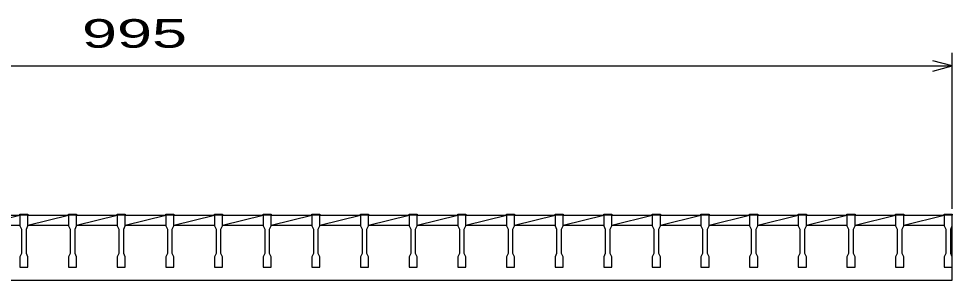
# Model space of a CAD drawing. Units: millimetres, scale not verified. Extents: x -1456 to 1385, y -1026 to 843.
# Drawn here: x -816 to -240, y -444 to -283 of the extents above; entities that cross this region are included whole.
import ezdxf
from ezdxf.enums import TextEntityAlignment as Align

# ---------------------------------------------------------------- set-up
doc = ezdxf.new("R2010")
doc.units = ezdxf.units.MM
doc.header["$LTSCALE"] = 8
doc.layers.add('16', color=3, linetype='Continuous', lineweight=25)
doc.layers.add('22', color=4, linetype='Continuous', lineweight=25)
doc.styles.add('ベクトル', font='')
doc.styles.get('ベクトル').set_extended_font_data('ベクトル')

msp = doc.modelspace()

# ---------------------------------------------------------------- linework, layer by layer
at = {"layer": '16'}
for p, q in [((-840, -404), (-815, -404)), ((-840, -410), (-815, -404)), ((-815, -404), (-815, -403.3)), ((-815, -403.3), (-810, -403.3)), ((-815, -404), (-815, -410.5)), ((-810, -404), (-815, -404)), ((-810, -403.3), (-810, -404)), ((-810, -410.5), (-810, -404)), ((-810, -404), (-785, -404)), ((-810, -410), (-785, -404)), ((-785, -404), (-785, -403.3)), ((-785, -403.3), (-780, -403.3)), ((-785, -404), (-785, -410.5)), ((-780, -404), (-785, -404)), ((-780, -403.3), (-780, -404)), ((-780, -410.5), (-780, -404)), ((-780, -404), (-755, -404)), ((-780, -410), (-755, -404)), ((-755, -404), (-755, -403.3)), ((-755, -403.3), (-750, -403.3)), ((-755, -404), (-755, -410.5)), ((-750, -404), (-755, -404)), ((-750, -403.3), (-750, -404)), ((-750, -410.5), (-750, -404)), ((-750, -404), (-725, -404)), ((-750, -410), (-725, -404)), ((-725, -404), (-725, -403.3)), ((-725, -403.3), (-720, -403.3)), ((-725, -404), (-725, -410.5)), ((-720, -404), (-725, -404)), ((-720, -403.3), (-720, -404)), ((-720, -410.5), (-720, -404)), ((-720, -404), (-695, -404)), ((-720, -410), (-695, -404)), ((-695, -404), (-695, -403.3)), ((-695, -403.3), (-690, -403.3)), ((-695, -404), (-695, -410.5)), ((-690, -404), (-695, -404)), ((-690, -403.3), (-690, -404)), ((-690, -410.5), (-690, -404)), ((-690, -404), (-665, -404)), ((-690, -410), (-665, -404)), ((-665, -404), (-665, -403.3)), ((-665, -403.3), (-660, -403.3)), ((-665, -404), (-665, -410.5)), ((-660, -404), (-665, -404)), ((-660, -403.3), (-660, -404)), ((-660, -410.5), (-660, -404)), ((-660, -404), (-635, -404)), ((-660, -410), (-635, -404)), ((-635, -404), (-635, -403.3)), ((-635, -403.3), (-630, -403.3)), ((-635, -404), (-635, -410.5)), ((-630, -404), (-635, -404)), ((-630, -403.3), (-630, -404)), ((-630, -410.5), (-630, -404)), ((-630, -404), (-605, -404)), ((-630, -410), (-605, -404)), ((-605, -404), (-605, -403.3)), ((-605, -403.3), (-600, -403.3)), ((-605, -404), (-605, -410.5)), ((-600, -404), (-605, -404)), ((-600, -403.3), (-600, -404)), ((-600, -410.5), (-600, -404)), ((-600, -404), (-575, -404)), ((-600, -410), (-575, -404)), ((-575, -404), (-575, -403.3)), ((-575, -403.3), (-570, -403.3)), ((-575, -404), (-575, -410.5)), ((-570, -404), (-575, -404)), ((-570, -403.3), (-570, -404)), ((-570, -410.5), (-570, -404)), ((-570, -404), (-545, -404)), ((-570, -410), (-545, -404)), ((-545, -404), (-545, -403.3)), ((-545, -403.3), (-540, -403.3)), ((-545, -404), (-545, -410.5)), ((-540, -404), (-545, -404)), ((-540, -403.3), (-540, -404)), ((-540, -410.5), (-540, -404)), ((-540, -404), (-515, -404)), ((-540, -410), (-515, -404)), ((-515, -404), (-515, -403.3)), ((-515, -403.3), (-510, -403.3)), ((-515, -404), (-515, -410.5)), ((-510, -404), (-515, -404)), ((-510, -403.3), (-510, -404)), ((-510, -410.5), (-510, -404)), ((-510, -404), (-485, -404)), ((-510, -410), (-485, -404)), ((-485, -404), (-485, -403.3)), ((-485, -403.3), (-480, -403.3)), ((-485, -404), (-485, -410.5)), ((-480, -404), (-485, -404)), ((-480, -403.3), (-480, -404)), ((-480, -410.5), (-480, -404)), ((-480, -404), (-455, -404)), ((-480, -410), (-455, -404)), ((-455, -404), (-455, -403.3)), ((-455, -403.3), (-450, -403.3)), ((-455, -404), (-455, -410.5)), ((-450, -404), (-455, -404)), ((-450, -403.3), (-450, -404)), ((-450, -410.5), (-450, -404)), ((-450, -404), (-425, -404)), ((-450, -410), (-425, -404)), ((-425, -404), (-425, -403.3)), ((-425, -403.3), (-420, -403.3)), ((-425, -404), (-425, -410.5)), ((-420, -404), (-425, -404)), ((-420, -403.3), (-420, -404)), ((-420, -410.5), (-420, -404)), ((-420, -404), (-395, -404)), ((-420, -410), (-395, -404)), ((-395, -404), (-395, -403.3)), ((-395, -403.3), (-390, -403.3)), ((-395, -404), (-395, -410.5)), ((-390, -404), (-395, -404)), ((-390, -403.3), (-390, -404)), ((-390, -410.5), (-390, -404)), ((-390, -404), (-365, -404)), ((-390, -410), (-365, -404)), ((-365, -404), (-365, -403.3)), ((-365, -403.3), (-360, -403.3)), ((-365, -404), (-365, -410.5)), ((-360, -404), (-365, -404)), ((-360, -403.3), (-360, -404)), ((-360, -410.5), (-360, -404)), ((-360, -404), (-335, -404)), ((-360, -410), (-335, -404)), ((-335, -404), (-335, -403.3)), ((-335, -403.3), (-330, -403.3)), ((-335, -404), (-335, -410.5)), ((-330, -404), (-335, -404)), ((-330, -403.3), (-330, -404)), ((-330, -410.5), (-330, -404)), ((-330, -404), (-305, -404)), ((-330, -410), (-305, -404)), ((-305, -404), (-305, -403.3)), ((-305, -403.3), (-300, -403.3)), ((-305, -404), (-305, -410.5)), ((-300, -404), (-305, -404)), ((-300, -403.3), (-300, -404)), ((-300, -410.5), (-300, -404)), ((-300, -404), (-275, -404)), ((-300, -410), (-275, -404)), ((-275, -404), (-275, -403.3)), ((-275, -403.3), (-270, -403.3)), ((-275, -404), (-275, -410.5)), ((-270, -404), (-275, -404)), ((-270, -403.3), (-270, -404)), ((-270, -410.5), (-270, -404)), ((-270, -404), (-245, -404)), ((-270, -410), (-245, -404)), ((-245, -404), (-245, -403.3)), ((-245, -403.3), (-240, -403.3)), ((-245, -404), (-245, -410.5)), ((-240, -404), (-245, -404)), ((-240, -403.3), (-240, -404)), ((-240, -410.5), (-240, -404)), ((-240, -444), (-240, -404)), ((-840, -410), (-815, -410)), ((-815, -410.5), (-814, -412.5)), ((-814, -412.5), (-814, -427.5)), ((-811, -412.5), (-810, -410.5)), ((-811, -427.5), (-811, -412.5)), ((-810, -410), (-785, -410)), ((-785, -410.5), (-784, -412.5)), ((-784, -412.5), (-784, -427.5)), ((-781, -412.5), (-780, -410.5)), ((-781, -427.5), (-781, -412.5)), ((-780, -410), (-755, -410)), ((-755, -410.5), (-754, -412.5)), ((-754, -412.5), (-754, -427.5)), ((-751, -412.5), (-750, -410.5)), ((-751, -427.5), (-751, -412.5)), ((-750, -410), (-725, -410)), ((-725, -410.5), (-724, -412.5)), ((-724, -412.5), (-724, -427.5)), ((-721, -412.5), (-720, -410.5)), ((-721, -427.5), (-721, -412.5)), ((-720, -410), (-695, -410)), ((-695, -410.5), (-694, -412.5)), ((-694, -412.5), (-694, -427.5)), ((-691, -412.5), (-690, -410.5)), ((-691, -427.5), (-691, -412.5)), ((-690, -410), (-665, -410)), ((-665, -410.5), (-664, -412.5)), ((-664, -412.5), (-664, -427.5)), ((-661, -412.5), (-660, -410.5)), ((-661, -427.5), (-661, -412.5)), ((-660, -410), (-635, -410)), ((-635, -410.5), (-634, -412.5)), ((-634, -412.5), (-634, -427.5)), ((-631, -412.5), (-630, -410.5)), ((-631, -427.5), (-631, -412.5)), ((-630, -410), (-605, -410)), ((-605, -410.5), (-604, -412.5)), ((-604, -412.5), (-604, -427.5)), ((-601, -412.5), (-600, -410.5)), ((-601, -427.5), (-601, -412.5)), ((-600, -410), (-575, -410)), ((-575, -410.5), (-574, -412.5)), ((-574, -412.5), (-574, -427.5)), ((-571, -412.5), (-570, -410.5)), ((-571, -427.5), (-571, -412.5)), ((-570, -410), (-545, -410)), ((-545, -410.5), (-544, -412.5)), ((-544, -412.5), (-544, -427.5)), ((-541, -412.5), (-540, -410.5)), ((-541, -427.5), (-541, -412.5)), ((-540, -410), (-515, -410)), ((-515, -410.5), (-514, -412.5)), ((-514, -412.5), (-514, -427.5)), ((-511, -412.5), (-510, -410.5)), ((-511, -427.5), (-511, -412.5)), ((-510, -410), (-485, -410)), ((-485, -410.5), (-484, -412.5)), ((-484, -412.5), (-484, -427.5)), ((-481, -412.5), (-480, -410.5)), ((-481, -427.5), (-481, -412.5)), ((-480, -410), (-455, -410)), ((-455, -410.5), (-454, -412.5)), ((-454, -412.5), (-454, -427.5)), ((-451, -412.5), (-450, -410.5)), ((-451, -427.5), (-451, -412.5)), ((-450, -410), (-425, -410)), ((-425, -410.5), (-424, -412.5)), ((-424, -412.5), (-424, -427.5)), ((-421, -412.5), (-420, -410.5)), ((-421, -427.5), (-421, -412.5)), ((-420, -410), (-395, -410)), ((-395, -410.5), (-394, -412.5)), ((-394, -412.5), (-394, -427.5)), ((-391, -412.5), (-390, -410.5)), ((-391, -427.5), (-391, -412.5)), ((-390, -410), (-365, -410)), ((-365, -410.5), (-364, -412.5)), ((-364, -412.5), (-364, -427.5)), ((-361, -412.5), (-360, -410.5)), ((-361, -427.5), (-361, -412.5)), ((-360, -410), (-335, -410)), ((-335, -410.5), (-334, -412.5)), ((-334, -412.5), (-334, -427.5)), ((-331, -412.5), (-330, -410.5)), ((-331, -427.5), (-331, -412.5)), ((-330, -410), (-305, -410)), ((-305, -410.5), (-304, -412.5)), ((-304, -412.5), (-304, -427.5)), ((-301, -412.5), (-300, -410.5)), ((-301, -427.5), (-301, -412.5)), ((-300, -410), (-275, -410)), ((-275, -410.5), (-274, -412.5)), ((-274, -412.5), (-274, -427.5)), ((-271, -412.5), (-270, -410.5)), ((-271, -427.5), (-271, -412.5)), ((-270, -410), (-245, -410)), ((-245, -410.5), (-244, -412.5)), ((-244, -412.5), (-244, -427.5)), ((-241, -412.5), (-240, -410.5)), ((-241, -427.5), (-241, -412.5)), ((-814, -427.5), (-815, -429.5)), ((-815, -429.5), (-815, -436)), ((-810, -429.5), (-811, -427.5)), ((-810, -436), (-810, -429.5)), ((-784, -427.5), (-785, -429.5)), ((-785, -429.5), (-785, -436)), ((-780, -429.5), (-781, -427.5)), ((-780, -436), (-780, -429.5)), ((-754, -427.5), (-755, -429.5)), ((-755, -429.5), (-755, -436)), ((-750, -429.5), (-751, -427.5)), ((-750, -436), (-750, -429.5)), ((-724, -427.5), (-725, -429.5)), ((-725, -429.5), (-725, -436)), ((-720, -429.5), (-721, -427.5)), ((-720, -436), (-720, -429.5)), ((-694, -427.5), (-695, -429.5)), ((-695, -429.5), (-695, -436)), ((-690, -429.5), (-691, -427.5)), ((-690, -436), (-690, -429.5)), ((-664, -427.5), (-665, -429.5)), ((-665, -429.5), (-665, -436)), ((-660, -429.5), (-661, -427.5)), ((-660, -436), (-660, -429.5)), ((-634, -427.5), (-635, -429.5)), ((-635, -429.5), (-635, -436)), ((-630, -429.5), (-631, -427.5)), ((-630, -436), (-630, -429.5)), ((-604, -427.5), (-605, -429.5)), ((-605, -429.5), (-605, -436)), ((-600, -429.5), (-601, -427.5)), ((-600, -436), (-600, -429.5)), ((-574, -427.5), (-575, -429.5)), ((-575, -429.5), (-575, -436)), ((-570, -429.5), (-571, -427.5)), ((-570, -436), (-570, -429.5)), ((-544, -427.5), (-545, -429.5)), ((-545, -429.5), (-545, -436)), ((-540, -429.5), (-541, -427.5)), ((-540, -436), (-540, -429.5)), ((-514, -427.5), (-515, -429.5)), ((-515, -429.5), (-515, -436)), ((-510, -429.5), (-511, -427.5)), ((-510, -436), (-510, -429.5)), ((-484, -427.5), (-485, -429.5)), ((-485, -429.5), (-485, -436)), ((-480, -429.5), (-481, -427.5)), ((-480, -436), (-480, -429.5)), ((-454, -427.5), (-455, -429.5)), ((-455, -429.5), (-455, -436)), ((-450, -429.5), (-451, -427.5)), ((-450, -436), (-450, -429.5)), ((-424, -427.5), (-425, -429.5)), ((-425, -429.5), (-425, -436)), ((-420, -429.5), (-421, -427.5)), ((-420, -436), (-420, -429.5)), ((-394, -427.5), (-395, -429.5)), ((-395, -429.5), (-395, -436)), ((-390, -429.5), (-391, -427.5)), ((-390, -436), (-390, -429.5)), ((-364, -427.5), (-365, -429.5)), ((-365, -429.5), (-365, -436)), ((-360, -429.5), (-361, -427.5)), ((-360, -436), (-360, -429.5)), ((-334, -427.5), (-335, -429.5)), ((-335, -429.5), (-335, -436)), ((-330, -429.5), (-331, -427.5)), ((-330, -436), (-330, -429.5)), ((-304, -427.5), (-305, -429.5)), ((-305, -429.5), (-305, -436)), ((-300, -429.5), (-301, -427.5)), ((-300, -436), (-300, -429.5)), ((-274, -427.5), (-275, -429.5)), ((-275, -429.5), (-275, -436)), ((-270, -429.5), (-271, -427.5)), ((-270, -436), (-270, -429.5)), ((-244, -427.5), (-245, -429.5)), ((-245, -429.5), (-245, -436)), ((-240, -429.5), (-241, -427.5)), ((-240, -436), (-240, -429.5)), ((-815, -436), (-810, -436)), ((-785, -436), (-780, -436)), ((-755, -436), (-750, -436)), ((-725, -436), (-720, -436)), ((-695, -436), (-690, -436)), ((-665, -436), (-660, -436)), ((-635, -436), (-630, -436)), ((-605, -436), (-600, -436)), ((-575, -436), (-570, -436)), ((-545, -436), (-540, -436)), ((-515, -436), (-510, -436)), ((-485, -436), (-480, -436)), ((-455, -436), (-450, -436)), ((-425, -436), (-420, -436)), ((-395, -436), (-390, -436)), ((-365, -436), (-360, -436)), ((-335, -436), (-330, -436)), ((-305, -436), (-300, -436)), ((-275, -436), (-270, -436)), ((-245, -436), (-240, -436)), ((-1235, -444), (-240, -444))]:
    msp.add_line(p, q, dxfattribs=at)
at = {"layer": '22'}
for p, q in [((-240, -400), (-240, -304)), ((-240, -312), (-252, -308.8)), ((-1235, -312), (-240, -312)), ((-252, -315.2), (-240, -312))]:
    msp.add_line(p, q, dxfattribs=at)

# ---------------------------------------------------------------- texts
at = {"layer": '22', "color": 2, "style": 'ベクトル', "width": 1.65}
msp.add_text(' 995 ', height=17.6, dxfattribs=at).set_placement((-787.5, -292), align=Align.MIDDLE_LEFT)

doc.saveas('drawing.dxf')
